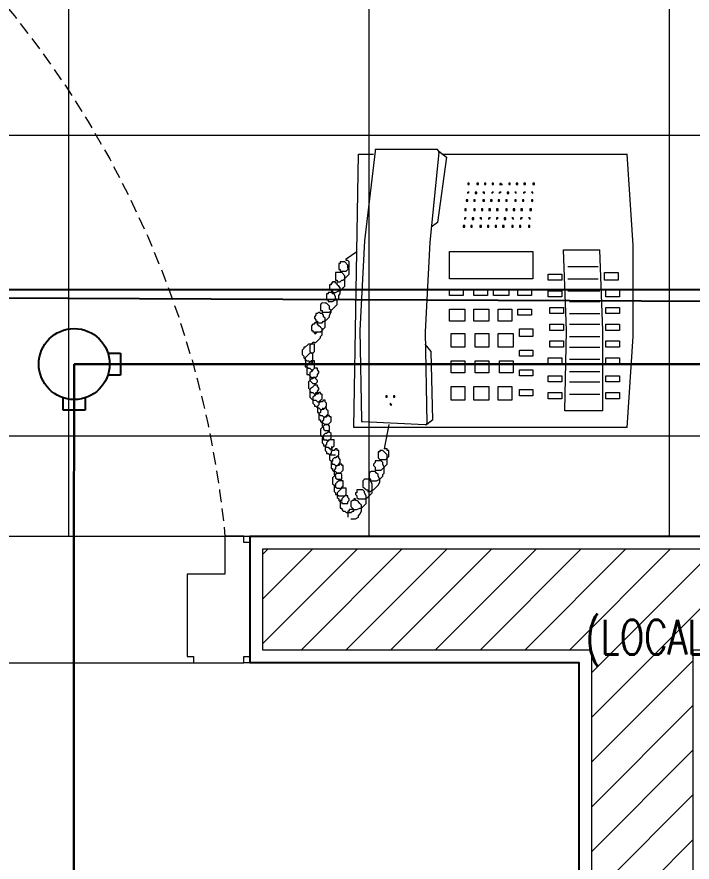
# Model space of a CAD drawing. Header units: inches. Extents: x 112 to 4169, y -2569 to 841.
# Drawn here: x 746.89 to 773.58, y 479.5 to 512.88 of the extents above; entities that cross this region are included whole.
import ezdxf

# ---------------------------------------------------------------- set-up
doc = ezdxf.new("R2010")
doc.units = ezdxf.units.IN
doc.header["$MEASUREMENT"] = 0
doc.linetypes.add('DASHED', pattern=[0.75, 0.5, -0.25])
doc.layers.get('Defpoints').update_dxf_attribs({"lineweight": 0})
for name, color, linetype in [('Cables', 7, 'Continuous'), ('Layer 1', 7, 'Continuous'), ('PVC Conduit and Circular Boxes', 7, 'Continuous'), ('wall 05', 253, 'Continuous')]:
    doc.layers.add(name, color=color, linetype=linetype)
for name, color, linetype, lineweight in [('DOOR', 115, 'Continuous', 15), ('E-LAN', 6, 'Continuous', 30), ('FLOOR TILE', 40, 'Continuous', 15), ('HACTH', 8, 'Continuous', 9), ('Plaster Line', 254, 'Continuous', 15)]:
    doc.layers.add(name, color=color, linetype=linetype, lineweight=lineweight)
doc.styles.add('TAVE1', font='ROMANS.shx', dxfattribs={"width": 0.75})

# ---------------------------------------------------------------- blocks, each defined once
blk = doc.blocks.new('A$C5AAA0143')
at = {"layer": 'Defpoints'}
for points in [[(-39.75, 5), (-40, 5), (-40, 4.75), (-39.75, 4.75)], [(-39.75, 0.25), (-40, 0.25), (-40, 0), (-39.75, 0)]]:
    blk.add_lwpolyline(points, close=True, dxfattribs=at)
at = {"layer": 'DOOR'}
blk.add_lwpolyline([(-39, 5), (-39, 3.5), (-37.5, 3.5), (-37.5, 0.25), (-37.75, 0.25), (-37.75, 0), (-39.75, 0), (-39.75, 0.25), (-40, 0.25), (-40, 4.75), (-39.75, 4.75), (-39.75, 5), (-39, 5)], dxfattribs=at)
at = {"layer": 'DOOR', "linetype": 'DASHED', "lineweight": 0}
blk.add_arc((-0.494, 1.362), 38.677, 92.9729, 174.603, dxfattribs=at)
at = {"layer": 'HACTH', "lineweight": 0, "ltscale": 10}
for p, q in [((-1.5, 5), (-39, 5)), ((-2.25, 0), (-37.75, 0))]:
    blk.add_line(p, q, dxfattribs=at)
blk = doc.blocks.new('TELEPHONE')
at = {"layer": 'Layer 1', "lineweight": 9}
for points in [[(10.92, 14.4), (10.74, 14.4), (10.62, 14.34), (10.62, 14.28), (10.56, 14.22), (10.5, 14.1), (10.5, 13.86), (10.56, 13.8), (10.62, 13.74), (10.68, 13.68)], [(10.74, 14.04), (10.68, 14.04), (10.56, 13.98), (10.5, 13.98), (10.32, 13.8), (10.32, 13.5), (10.38, 13.38), (10.38, 13.32), (10.44, 13.26)], [(10.92, 13.92), (10.86, 13.98), (10.8, 14.04), (10.68, 14.04)], [(10.8, 14.1), (10.8, 14.04), (10.98, 14.04), (10.98, 14.1), (11.04, 14.1), (11.04, 14.34)], [(11.1, 13.5), (11.16, 13.5), (11.28, 13.62), (11.28, 13.68), (11.34, 13.68), (11.34, 13.98), (11.28, 13.98), (11.28, 14.04), (11.22, 14.1), (11.16, 14.1), (11.1, 14.16), (10.92, 14.16), (10.86, 14.1), (10.8, 14.1)], [(10.68, 13.68), (10.74, 13.68), (10.74, 13.62), (10.8, 13.62), (10.8, 13.68), (10.86, 13.68), (10.92, 13.74), (10.92, 13.8)], [(10.92, 13.8), (10.92, 13.92)], [(11.1, 13.8), (11.04, 13.8), (11.04, 13.74), (10.98, 13.68), (10.98, 13.62), (11.04, 13.56)], [(11.16, 13.2), (11.28, 13.2), (11.34, 13.26), (11.46, 13.38), (11.46, 13.56), (11.4, 13.62), (11.4, 13.68), (11.34, 13.74), (11.28, 13.74), (11.28, 13.8), (11.1, 13.8)], [(10.5, 13.62), (10.32, 13.62), (10.26, 13.56), (10.2, 13.5), (10.08, 13.38), (10.08, 13.02), (10.14, 12.9), (10.2, 12.84)], [(10.44, 13.26), (10.68, 13.26), (10.68, 13.38), (10.74, 13.38)], [(10.68, 13.5), (10.68, 13.56), (10.62, 13.62), (10.5, 13.62)], [(10.74, 13.38), (10.74, 13.44), (10.68, 13.5)], [(11.04, 13.561), (11.04, 13.5), (11.1, 13.5)], [(11.22, 13.5), (11.16, 13.5), (11.1, 13.44)], [(11.1, 13.44), (11.1, 13.26)], [(11.22, 12.96), (11.22, 12.9), (11.4, 12.9), (11.46, 12.96), (11.52, 13.021), (11.52, 13.08), (11.58, 13.14), (11.58, 13.32), (11.52, 13.38), (11.52, 13.44), (11.46, 13.44), (11.4, 13.5), (11.16, 13.5)], [(10.26, 13.32), (10.14, 13.32), (10.08, 13.26), (10.02, 13.26), (9.96, 13.2), (9.9, 13.14), (9.84, 13.08), (9.78, 12.96), (9.78, 12.84), (9.84, 12.72), (9.84, 12.66), (9.9, 12.6), (9.96, 12.54)], [(10.44, 13.08), (10.44, 13.14), (10.38, 13.2), (10.32, 13.26), (10.26, 13.26), (10.2, 13.32), (10.14, 13.32)], [(10.44, 12.96), (10.44, 13.08)], [(11.1, 13.26), (11.1, 13.2), (11.16, 13.2)], [(11.34, 13.2), (11.28, 13.2), (11.28, 13.14), (11.22, 13.14), (11.22, 12.96)], [(11.34, 12.6), (11.46, 12.6), (11.52, 12.66), (11.58, 12.72), (11.64, 12.78), (11.64, 13.021), (11.58, 13.08), (11.52, 13.14), (11.46, 13.2), (11.34, 13.2)], [(10.02, 12.9), (9.9, 12.9), (9.78, 12.84), (9.72, 12.78), (9.66, 12.72), (9.66, 12.66), (9.6, 12.6), (9.6, 12.36), (9.66, 12.24), (9.66, 12.18), (9.72, 12.12)], [(10.2, 12.78), (10.14, 12.84), (10.14, 12.9), (10.02, 12.9)], [(10.2, 12.84), (10.38, 12.84), (10.44, 12.9), (10.44, 12.96)], [(11.4, 12.84), (11.28, 12.84), (11.28, 12.78)], [(11.28, 12.24), (11.34, 12.24), (11.4, 12.3), (11.46, 12.3), (11.52, 12.36), (11.52, 12.42), (11.58, 12.48), (11.58, 12.66), (11.52, 12.72), (11.52, 12.78), (11.46, 12.84), (11.4, 12.84)], [(11.28, 12.78), (11.28, 12.66), (11.34, 12.6)], [(9.9, 12.48), (9.72, 12.48), (9.48, 12.24), (9.48, 11.88), (9.6, 11.76)], [(9.96, 12.36), (9.96, 12.48), (9.78, 12.48)], [(10.02, 12.24), (10.02, 12.3), (9.96, 12.36)], [(11.34, 12.6), (11.28, 12.54), (11.22, 12.48), (11.22, 12.3)], [(11.4, 11.94), (11.46, 11.94), (11.52, 12), (11.58, 12), (11.64, 12.061), (11.64, 12.12), (11.7, 12.18), (11.7, 12.42), (11.64, 12.42), (11.64, 12.48), (11.58, 12.54), (11.52, 12.54), (11.46, 12.6), (11.34, 12.6)], [(9.66, 12.06), (9.54, 12.06), (9.42, 11.94), (9.42, 11.7), (9.48, 11.7), (9.48, 11.64), (9.6, 11.64)], [(9.84, 12), (9.78, 12.06), (9.66, 12.06)], [(9.72, 12.12), (9.96, 12.12), (9.96, 12.18), (10.02, 12.24)], [(11.22, 12.3), (11.28, 12.3), (11.28, 12.24)], [(11.4, 12.24), (11.34, 12.18), (11.34, 12.06), (11.4, 12)], [(11.46, 11.64), (11.52, 11.64), (11.58, 11.7), (11.64, 11.7), (11.7, 11.76), (11.7, 11.82), (11.76, 11.88), (11.76, 12.061), (11.7, 12.12), (11.7, 12.18), (11.64, 12.24), (11.58, 12.24), (11.52, 12.3), (11.46, 12.3), (11.4, 12.24)], [(9.6, 11.76), (9.66, 11.7), (9.78, 11.7), (9.78, 11.76), (9.84, 11.76), (9.84, 11.82)], [(9.84, 11.82), (9.84, 12)], [(11.4, 12), (11.4, 11.94)], [(11.46, 11.94), (11.4, 11.88), (11.4, 11.7)], [(11.4, 11.7), (11.46, 11.7), (11.46, 11.64)], [(11.52, 12), (11.46, 11.94)], [(11.64, 11.28), (11.76, 11.28), (11.82, 11.34), (11.88, 11.4), (11.88, 11.46), (11.94, 11.52), (11.94, 11.7), (11.88, 11.76), (11.88, 11.82), (11.82, 11.82), (11.76, 11.88), (11.52, 11.88)], [(11.7, 11.7), (11.7, 11.64), (11.64, 11.64)], [(9.42, 10.68), (9.6, 11.64)], [(11.64, 11.58), (11.58, 11.52)], [(11.58, 11.52), (11.58, 11.34)], [(11.76, 10.98), (11.82, 10.98), (11.88, 11.04), (11.94, 11.04), (12, 11.1), (12, 11.16), (12.06, 11.22), (12.06, 11.4), (12, 11.46), (12, 11.52), (11.94, 11.52), (11.88, 11.58), (11.82, 11.58), (11.76, 11.64), (11.7, 11.64), (11.64, 11.58), (11.7, 11.58)], [(11.58, 11.34), (11.58, 11.28), (11.64, 11.28)], [(11.76, 11.28), (11.7, 11.22), (11.7, 11.04)], [(11.7, 11.04), (11.76, 10.98)], [(11.82, 11.34), (11.82, 11.28), (11.76, 11.28)], [(11.82, 10.68), (11.94, 10.68), (12.06, 10.8), (12.12, 10.86), (12.12, 11.1), (12.06, 11.16), (12, 11.22), (12, 11.28), (11.88, 11.28), (11.82, 11.34)], [(0, 10.8), (-0.24, 7.2), (-0.24, 3.6), (0, 0)], [(0, 10.8), (10.8, 10.8)], [(10.8, 10.8), (10.62, 0)], [(11.88, 10.92), (11.76, 10.92), (11.76, 10.86)], [(11.76, 10.32), (11.82, 10.32), (11.88, 10.38), (11.94, 10.38), (12, 10.44), (12, 10.5), (12.06, 10.56), (12.06, 10.74), (12, 10.8), (12, 10.86), (11.94, 10.92), (11.88, 10.92)], [(11.76, 10.86), (11.76, 10.74)], [(11.76, 10.74), (11.82, 10.68)], [(7.44, -0.06), (7.8, 3.48), (7.98, 7.02), (7.92, 10.62)], [(7.68, 10.5), (7.92, 10.68)], [(7.68, 10.5), (7.74, 7.8), (7.98, 7.5)], [(7.98, 10.68), (7.92, 10.68), (7.92, 10.62)], [(10.44, 10.56), (7.98, 10.68)], [(9.96, -0.12), (10.38, 3.42), (10.56, 6.96), (10.5, 10.5)], [(10.5, 10.5), (10.5, 10.56), (10.44, 10.56)], [(11.76, 10.62), (11.7, 10.56), (11.7, 10.38)], [(11.7, 10.38), (11.76, 10.38), (11.76, 10.32)], [(11.82, 10.68), (11.76, 10.62)], [(11.88, 10.08), (11.88, 10.02), (11.94, 10.02), (12, 10.08), (12.06, 10.08), (12.12, 10.14), (12.12, 10.2), (12.18, 10.26), (12.18, 10.5), (12.12, 10.5), (12.12, 10.56), (12.06, 10.62), (12, 10.62), (11.94, 10.68), (11.82, 10.68)], [(11.94, 10.38), (11.88, 10.38), (11.88, 10.32), (11.82, 10.26), (11.82, 10.14), (11.88, 10.08)], [(11.94, 9.72), (12, 9.72), (12.06, 9.78), (12.12, 9.78), (12.18, 9.84), (12.18, 9.9), (12.24, 9.96), (12.24, 10.2), (12.18, 10.2), (12.18, 10.26), (12.12, 10.32), (12.06, 10.32), (12, 10.38), (11.94, 10.38)], [(0.96, 10.14), (2.46, 10.14)], [(0.96, 10.14), (0.96, 6.96), (1.08, 3.78)], [(2.46, 10.14), (2.4, 6.96), (2.52, 3.78)], [(11.94, 10.02), (11.88, 9.96), (11.88, 9.84), (11.94, 9.78), (11.94, 9.72)], [(12, 10.08), (11.94, 10.02)], [(12.12, 9.42), (12.18, 9.42), (12.24, 9.48), (12.3, 9.48), (12.36, 9.54), (12.42, 9.6), (12.42, 9.84), (12.36, 9.9), (12.36, 9.96), (12.3, 9.96), (12.24, 10.02), (12.18, 10.02), (12.12, 10.08), (12.06, 10.08), (12, 10.02)], [(4.56, 9.72), (5.1, 9.72)], [(4.56, 9.18), (4.56, 9.72)], [(5.1, 9.72), (5.1, 9.18)], [(6.06, 9.18), (5.46, 9.18), (5.46, 9.72), (6.06, 9.72)], [(6.06, 9.72), (6.06, 9.18)], [(6.96, 9.18), (6.42, 9.18), (6.42, 9.72), (6.96, 9.72)], [(6.96, 9.72), (6.96, 9.18)], [(9.3, 9.9), (9.36, 9.84), (9.36, 9.9), (9.3, 9.9)], [(12.12, 9.72), (12.06, 9.66), (12.06, 9.48)], [(12.18, 9.78), (12.12, 9.72)], [(0.84, 9.42), (0.3, 9.42), (0.3, 9.66), (0.84, 9.66)], [(0.84, 9.66), (0.84, 9.42)], [(2.28, 9.48), (1.08, 9.48)], [(3.12, 9.42), (2.58, 9.42), (2.58, 9.66), (3.12, 9.66)], [(3.12, 9.66), (3.12, 9.42)], [(4.26, 9.3), (3.72, 9.3), (3.72, 9.54), (4.26, 9.54)], [(4.26, 9.54), (4.26, 9.3)], [(9.24, 9.6), (9.18, 9.6), (9.18, 9.54), (9.24, 9.54), (9.24, 9.6)], [(9.18, 9.6), (9.18, 9.6)], [(9.54, 9.6), (9.48, 9.6), (9.48, 9.54), (9.54, 9.54), (9.54, 9.6)], [(9.48, 9.6), (9.48, 9.6)], [(12.06, 9.48), (12.12, 9.48), (12.12, 9.42)], [(12.3, 9.48), (12.3, 9.42), (12.24, 9.42), (12.24, 9.36), (12.18, 9.3), (12.18, 9.24), (12.24, 9.18)], [(12.36, 8.82), (12.42, 8.82), (12.42, 8.88), (12.48, 8.88), (12.6, 9), (12.6, 9.24), (12.54, 9.3), (12.54, 9.36), (12.48, 9.42), (12.42, 9.42), (12.36, 9.48), (12.3, 9.48)], [(5.1, 9.18), (4.56, 9.18)], [(12.36, 9.06), (12.3, 9.06), (12.24, 9)], [(12.3, 8.46), (12.36, 8.46), (12.42, 8.52), (12.48, 8.58), (12.54, 8.64), (12.54, 8.94), (12.42, 9.06), (12.36, 9.06)], [(0.84, 8.76), (0.3, 8.76), (0.3, 9), (0.84, 9)], [(0.84, 9), (0.84, 8.76)], [(2.28, 9), (1.08, 9)], [(3.12, 8.76), (2.58, 8.76), (2.58, 9), (3.12, 9)], [(3.12, 9), (3.12, 8.76)], [(4.26, 8.52), (3.72, 8.52), (3.72, 8.76), (4.26, 8.76)], [(4.26, 8.76), (4.26, 8.52)], [(12.3, 8.82), (12.24, 8.76), (12.24, 8.7), (12.18, 8.64), (12.18, 8.58), (12.24, 8.52)], [(12.24, 9), (12.24, 8.94), (12.3, 8.88), (12.3, 8.82), (12.36, 8.82)], [(2.28, 8.58), (1.08, 8.58)], [(4.5, 8.64), (5.04, 8.64)], [(4.5, 8.16), (4.5, 8.64)], [(5.04, 8.64), (5.04, 8.16)], [(6, 8.16), (5.46, 8.16), (5.46, 8.64), (6, 8.64)], [(6, 8.64), (6, 8.16)], [(6.96, 8.16), (6.42, 8.16), (6.42, 8.64), (6.96, 8.64)], [(6.96, 8.64), (6.96, 8.16)], [(12.24, 8.52), (12.24, 8.46), (12.3, 8.46)], [(12.42, 8.52), (12.36, 8.46)], [(12.36, 8.46), (12.36, 8.22)], [(0.84, 8.04), (0.3, 8.04), (0.3, 8.28), (0.84, 8.28)], [(0.84, 8.28), (0.84, 8.04)], [(2.28, 8.1), (1.08, 8.1)], [(3.12, 8.04), (2.58, 8.04), (2.58, 8.28), (3.12, 8.28)], [(3.12, 8.28), (3.12, 8.04)], [(5.04, 8.16), (4.5, 8.16)], [(12.36, 8.22), (12.36, 8.16), (12.42, 8.16)], [(12.42, 7.5), (12.6, 7.5), (12.72, 7.62), (12.78, 7.62), (12.78, 7.68), (12.84, 7.74), (12.84, 7.92), (12.78, 7.98), (12.78, 8.04), (12.72, 8.1), (12.66, 8.16), (12.6, 8.16), (12.48, 8.22)], [(12.48, 8.22), (12.42, 8.22), (12.42, 8.16)], [(12.42, 8.16), (12.42, 7.92)], [(4.26, 7.74), (3.72, 7.74), (3.72, 7.98), (4.26, 7.98)], [(4.26, 7.98), (4.26, 7.74)], [(12.48, 7.86), (12.42, 7.86), (12.36, 7.8)], [(12.36, 7.8), (12.36, 7.5), (12.42, 7.5)], [(12.42, 7.92), (12.42, 7.86), (12.48, 7.86)], [(0.84, 7.38), (0.3, 7.38), (0.3, 7.62), (0.84, 7.62)], [(0.84, 7.62), (0.84, 7.38)], [(2.28, 7.62), (1.08, 7.62)], [(3.06, 7.38), (2.52, 7.38), (2.52, 7.62), (3.06, 7.62)], [(3.06, 7.62), (3.06, 7.38)], [(4.5, 7.62), (5.1, 7.62)], [(4.5, 7.08), (4.5, 7.62)], [(5.1, 7.62), (5.1, 7.08)], [(6, 7.08), (5.46, 7.08), (5.46, 7.62), (6, 7.62)], [(6, 7.62), (6, 7.08)], [(6.96, 7.08), (6.42, 7.08), (6.42, 7.62), (6.96, 7.62)], [(6.96, 7.62), (6.96, 7.08)], [(12.36, 7.44), (12.3, 7.44), (12.12, 7.26), (12.12, 7.2), (12.06, 7.14), (12.06, 6.9), (12.12, 6.84), (12.18, 6.78), (12.24, 6.72)], [(2.28, 7.2), (1.08, 7.2)], [(4.26, 6.9), (3.72, 6.9), (3.72, 7.2), (4.26, 7.2)], [(4.26, 7.2), (4.26, 6.9)], [(5.1, 7.08), (4.5, 7.08)], [(12.36, 7.08), (12.3, 7.02), (12.12, 7.02), (12.06, 6.96), (12, 6.9), (11.94, 6.84), (11.94, 6.48), (12, 6.42), (12, 6.36), (12.06, 6.3)], [(12.48, 6.96), (12.42, 6.96), (12.42, 7.02), (12.36, 7.02), (12.36, 7.08), (12.3, 7.08), (12.24, 7.02)], [(0.84, 6.72), (0.3, 6.72), (0.3, 6.96), (0.84, 6.96)], [(0.84, 6.96), (0.84, 6.72)], [(2.28, 6.72), (1.08, 6.72)], [(3.06, 6.72), (2.52, 6.72), (2.52, 6.96), (3.06, 6.96)], [(3.06, 6.96), (3.06, 6.72)], [(12.24, 6.72), (12.24, 6.66), (12.36, 6.66), (12.36, 6.72), (12.42, 6.72), (12.48, 6.78), (12.48, 6.84)], [(12.48, 6.84), (12.48, 6.96)], [(4.32, 6.12), (3.78, 6.12), (3.78, 6.36), (4.32, 6.36)], [(4.32, 6.36), (4.32, 6.12)], [(4.56, 6.6), (5.1, 6.6)], [(4.56, 6.12), (4.56, 6.6)], [(5.1, 6.6), (5.1, 6.12)], [(6.06, 6.12), (5.46, 6.12), (5.46, 6.6), (6.06, 6.6)], [(6.06, 6.6), (6.06, 6.12)], [(7.02, 6.12), (6.42, 6.12), (6.42, 6.6), (7.02, 6.6)], [(7.02, 6.6), (7.02, 6.12)], [(12.18, 6.66), (12.06, 6.66), (12, 6.6), (11.94, 6.6), (11.88, 6.54), (11.82, 6.48), (11.76, 6.42), (11.76, 6.36), (11.7, 6.24), (11.7, 6.18), (11.76, 6.12), (11.76, 6), (11.88, 5.88)], [(12.06, 6.3), (12.12, 6.3), (12.18, 6.24), (12.24, 6.3), (12.3, 6.3), (12.3, 6.36), (12.36, 6.42), (12.36, 6.48), (12.3, 6.54)], [(12.3, 6.54), (12.3, 6.6), (12.24, 6.6), (12.24, 6.66), (12.12, 6.66)], [(0.84, 6.06), (0.3, 6.06), (0.3, 6.3), (0.84, 6.3)], [(0.84, 6.3), (0.84, 6.06)], [(2.28, 6.3), (1.08, 6.3)], [(3.06, 6.06), (2.52, 6.06), (2.52, 6.3), (3.06, 6.3)], [(3.06, 6.3), (3.06, 6.06)], [(5.1, 6.12), (4.56, 6.12)], [(11.94, 6.24), (11.76, 6.24), (11.7, 6.18), (11.46, 5.94), (11.46, 5.76), (11.52, 5.7), (11.52, 5.64), (11.58, 5.52), (11.64, 5.52)], [(12.12, 6.12), (12.12, 6.18), (12.06, 6.18), (12.06, 6.24), (11.94, 6.24)], [(2.28, 5.82), (1.08, 5.82)], [(11.76, 5.82), (11.64, 5.82), (11.52, 5.76), (11.46, 5.76), (11.4, 5.7), (11.4, 5.58), (11.34, 5.52), (11.34, 5.28), (11.4, 5.22), (11.46, 5.16), (11.46, 5.1)], [(11.64, 5.52), (11.64, 5.46), (11.82, 5.46), (11.82, 5.52), (11.88, 5.52), (11.88, 5.7)], [(11.88, 5.7), (11.88, 5.76), (11.82, 5.76), (11.82, 5.82), (11.7, 5.82)], [(0.84, 5.34), (0.3, 5.34), (0.3, 5.64), (0.84, 5.64)], [(0.84, 5.64), (0.84, 5.34)], [(2.34, 5.4), (1.08, 5.4)], [(3.12, 5.4), (2.58, 5.4), (2.58, 5.64), (3.12, 5.64)], [(3.12, 5.64), (3.12, 5.4)], [(4.32, 5.34), (3.78, 5.34), (3.78, 5.58), (4.32, 5.58)], [(4.32, 5.58), (4.32, 5.34)], [(4.68, 5.58), (5.28, 5.58)], [(4.68, 5.34), (4.68, 5.58)], [(5.28, 5.58), (5.28, 5.34)], [(6.06, 5.34), (5.52, 5.34), (5.52, 5.58), (6.06, 5.58)], [(6.06, 5.58), (6.06, 5.34)], [(7.02, 5.34), (6.48, 5.34), (6.48, 5.58), (7.02, 5.58)], [(7.02, 5.58), (7.02, 5.34)], [(11.58, 5.46), (11.52, 5.46), (11.4, 5.4), (11.34, 5.4), (11.28, 5.34), (11.22, 5.28), (11.16, 5.22), (11.16, 4.8), (11.28, 4.68)], [(11.76, 5.34), (11.7, 5.34), (11.7, 5.4), (11.64, 5.4), (11.64, 5.46), (11.52, 5.46)], [(5.28, 5.34), (4.68, 5.34)], [(11.46, 5.04), (11.34, 5.04), (11.28, 4.98), (11.22, 4.98), (10.98, 4.74), (10.98, 4.56), (11.04, 4.5), (11.04, 4.38), (11.16, 4.26)], [(11.52, 4.92), (11.52, 4.98), (11.46, 4.98), (11.46, 5.04), (11.34, 5.04)], [(11.46, 5.1), (11.52, 5.1), (11.52, 5.04), (11.64, 5.04), (11.64, 5.1), (11.7, 5.1), (11.7, 5.16), (11.76, 5.16), (11.76, 5.22)], [(11.76, 5.22), (11.76, 5.34)], [(0.9, 4.68), (0.36, 4.68), (0.36, 4.98), (0.9, 4.98)], [(0.9, 4.98), (0.9, 4.68)], [(2.34, 4.92), (1.14, 4.92)], [(3.12, 4.74), (2.58, 4.74), (2.58, 4.98), (3.12, 4.98)], [(3.12, 4.98), (3.12, 4.74)], [(3.72, 4.92), (7.02, 4.92)], [(3.72, 3.84), (3.72, 4.92)], [(7.02, 4.92), (7.02, 3.84)], [(11.28, 4.68), (11.52, 4.68), (11.52, 4.8)], [(11.52, 4.8), (11.52, 4.92)], [(2.34, 4.44), (1.14, 4.44)], [(11.22, 4.62), (11.1, 4.62), (10.98, 4.5), (10.98, 4.26), (11.04, 4.2), (11.1, 4.2), (11.1, 4.14)], [(11.16, 4.26), (11.34, 4.26), (11.34, 4.32), (11.4, 4.32), (11.4, 4.5)], [(11.4, 4.5), (11.4, 4.56), (11.34, 4.56), (11.34, 4.62), (11.22, 4.62)], [(11.1, 4.14), (10.68, 3.84)], [(2.52, 3.78), (1.08, 3.78)], [(7.02, 3.84), (3.72, 3.84)], [(3.84, 2.82), (3.9, 2.82), (3.9, 2.88), (3.84, 2.88), (3.84, 2.82)], [(4.2, 2.82), (4.26, 2.82), (4.26, 2.88), (4.2, 2.88), (4.2, 2.82)], [(4.5, 2.82), (4.56, 2.82), (4.56, 2.88), (4.5, 2.88), (4.5, 2.82)], [(4.86, 2.82), (4.92, 2.82), (4.92, 2.88), (4.86, 2.88), (4.86, 2.82)], [(5.16, 2.82), (5.22, 2.82), (5.22, 2.88), (5.16, 2.88), (5.16, 2.82)], [(5.46, 2.82), (5.52, 2.82), (5.52, 2.88), (5.46, 2.88), (5.46, 2.82)], [(5.76, 2.82), (5.82, 2.82), (5.82, 2.88), (5.76, 2.88), (5.76, 2.82)], [(6.12, 2.82), (6.18, 2.82), (6.18, 2.88), (6.12, 2.88), (6.12, 2.82)], [(6.42, 2.82), (6.48, 2.82), (6.48, 2.88), (6.42, 2.88), (6.42, 2.82)], [(7.14, 0.12), (7.5, 2.7)], [(7.5, 2.7), (7.74, 2.88)], [(4.8, 2.52), (4.86, 2.52), (4.86, 2.58), (4.8, 2.58), (4.8, 2.52)], [(5.1, 2.52), (5.16, 2.52), (5.16, 2.58), (5.1, 2.52)], [(5.76, 2.52), (5.82, 2.52), (5.76, 2.58), (5.76, 2.52)], [(6.06, 2.52), (6.12, 2.52), (6.12, 2.58), (6.06, 2.58), (6.06, 2.52)], [(3.78, 2.16), (3.84, 2.16), (3.84, 2.22), (3.78, 2.22), (3.78, 2.16)], [(4.14, 2.16), (4.2, 2.16), (4.2, 2.22), (4.14, 2.22), (4.14, 2.16)], [(4.44, 2.16), (4.5, 2.16), (4.5, 2.22), (4.44, 2.22), (4.44, 2.16)], [(4.74, 2.16), (4.8, 2.16), (4.8, 2.22), (4.74, 2.22), (4.74, 2.16)], [(5.1, 2.16), (5.16, 2.16), (5.16, 2.22), (5.1, 2.22), (5.1, 2.16)], [(5.4, 2.16), (5.46, 2.16), (5.46, 2.22), (5.4, 2.22), (5.4, 2.16)], [(5.7, 2.16), (5.76, 2.16), (5.76, 2.22), (5.7, 2.22), (5.7, 2.16)], [(6, 2.16), (6.06, 2.16), (6.06, 2.22), (6, 2.22), (6, 2.16)], [(6.36, 2.16), (6.42, 2.16), (6.42, 2.22), (6.36, 2.22), (6.36, 2.16)], [(3.72, 1.8), (3.78, 1.8), (3.78, 1.86), (3.72, 1.86), (3.72, 1.8)], [(4.08, 1.8), (4.14, 1.8), (4.14, 1.86), (4.08, 1.86), (4.08, 1.8)], [(4.38, 1.8), (4.44, 1.8), (4.44, 1.86), (4.38, 1.86), (4.38, 1.8)], [(4.74, 1.8), (4.8, 1.8), (4.8, 1.86), (4.74, 1.86), (4.74, 1.8)], [(5.04, 1.8), (5.1, 1.8), (5.1, 1.86), (5.04, 1.86), (5.04, 1.8)], [(5.34, 1.8), (5.4, 1.8), (5.4, 1.86), (5.34, 1.86), (5.34, 1.8)], [(5.64, 1.8), (5.7, 1.8), (5.7, 1.86), (5.64, 1.86), (5.64, 1.8)], [(6, 1.8), (6.06, 1.8), (6.06, 1.86), (6, 1.86), (6, 1.8)], [(6.3, 1.8), (6.36, 1.8), (6.36, 1.86), (6.3, 1.86), (6.3, 1.8)], [(3.72, 1.5), (3.78, 1.5), (3.72, 1.56), (3.72, 1.5)], [(4.38, 1.5), (4.44, 1.5), (4.38, 1.56), (4.38, 1.5)], [(4.68, 1.5), (4.74, 1.5), (4.74, 1.56), (4.68, 1.56), (4.68, 1.5)], [(5.64, 1.5), (5.7, 1.5), (5.64, 1.56), (5.64, 1.5)], [(5.94, 1.5), (6, 1.5), (6, 1.56), (5.94, 1.56), (5.94, 1.5)], [(3.72, 1.2), (3.66, 1.2), (3.66, 1.14), (3.72, 1.14), (3.72, 1.2)], [(3.66, 1.2), (3.66, 1.2)], [(4.08, 1.2), (4.02, 1.2), (4.02, 1.14), (4.08, 1.14), (4.08, 1.2)], [(4.02, 1.2), (4.02, 1.2)], [(4.38, 1.2), (4.32, 1.2), (4.32, 1.14), (4.38, 1.14), (4.38, 1.2)], [(4.32, 1.2), (4.32, 1.2)], [(4.68, 1.2), (4.62, 1.2), (4.62, 1.14), (4.68, 1.14), (4.68, 1.2)], [(4.62, 1.2), (4.62, 1.2)], [(4.92, 1.2), (4.98, 1.2), (4.98, 1.14), (5.04, 1.2), (4.92, 1.2)], [(5.34, 1.2), (5.28, 1.2), (5.28, 1.14), (5.34, 1.14), (5.34, 1.2)], [(5.28, 1.2), (5.28, 1.2)], [(5.64, 1.2), (5.58, 1.2), (5.58, 1.14), (5.64, 1.14), (5.64, 1.2)], [(5.58, 1.2), (5.58, 1.2)], [(5.94, 1.2), (5.88, 1.2), (5.88, 1.14), (5.94, 1.14), (5.94, 1.2)], [(5.88, 1.2), (5.88, 1.2)], [(6.3, 1.2), (6.24, 1.2), (6.24, 1.14), (6.3, 1.14), (6.3, 1.2)], [(6.24, 1.2), (6.24, 1.2)], [(7.32, 0), (0, 0)], [(7.44, -0.12), (7.14, 0.12)], [(10.62, 0), (10.02, 0)], [(7.44, -0.06), (7.44, -0.12), (7.5, -0.18)], [(7.5, -0.18), (9.96, -0.18), (9.96, -0.12)]]:
    blk.add_lwpolyline(points, dxfattribs=at)
for points, knots in [([(9.96, 12.54), (9.96, 12.54), (10.02, 12.54), (10.02, 12.54), (10.178, 12.522), (10.218, 12.562), (10.2, 12.72), (10.2, 12.72), (10.2, 12.78), (10.2, 12.78)], [0, 0, 0, 0, 1, 1, 1, 2, 2, 2, 3, 3, 3, 3]), ([(12.24, 9.18), (12.24, 9.18), (12.24, 9.12), (12.24, 9.12), (12.24, 9.12), (12.36, 9.12), (12.36, 9.12), (12.5, 9.292), (12.559, 9.221), (12.54, 9.42), (12.54, 9.42), (12.54, 9.6), (12.54, 9.6), (12.54, 9.6), (12.48, 9.66), (12.48, 9.66), (12.48, 9.66), (12.42, 9.72), (12.42, 9.72), (12.42, 9.72), (12.3, 9.72), (12.3, 9.72), (12.3, 9.72), (12.24, 9.78), (12.24, 9.78), (12.24, 9.78), (12.18, 9.78), (12.18, 9.78), (12.18, 9.78), (12.12, 9.72), (12.12, 9.72)], [0, 0, 0, 0, 1, 1, 1, 2, 2, 2, 3, 3, 3, 4, 4, 4, 5, 5, 5, 6, 6, 6, 7, 7, 7, 8, 8, 8, 9, 9, 9, 10, 10, 10, 10]), ([(12.42, 8.16), (12.42, 8.16), (12.48, 8.16), (12.48, 8.16), (12.746, 8.43), (12.641, 8.255), (12.66, 8.64), (12.66, 8.64), (12.66, 8.7), (12.66, 8.7), (12.66, 8.7), (12.6, 8.7), (12.6, 8.7), (12.6, 8.7), (12.54, 8.76), (12.54, 8.76), (12.54, 8.76), (12.48, 8.82), (12.48, 8.82), (12.48, 8.82), (12.3, 8.82), (12.3, 8.82)], [0, 0, 0, 0, 1, 1, 1, 2, 2, 2, 3, 3, 3, 4, 4, 4, 5, 5, 5, 6, 6, 6, 7, 7, 7, 7]), ([(12.48, 7.86), (12.48, 7.86), (12.54, 7.86), (12.54, 7.86), (12.806, 8.13), (12.701, 7.955), (12.72, 8.34), (12.72, 8.34), (12.72, 8.4), (12.72, 8.4), (12.72, 8.4), (12.66, 8.4), (12.66, 8.4), (12.66, 8.4), (12.6, 8.46), (12.6, 8.46), (12.6, 8.46), (12.54, 8.46), (12.54, 8.46), (12.54, 8.46), (12.48, 8.52), (12.48, 8.52), (12.48, 8.52), (12.42, 8.52), (12.42, 8.52)], [0, 0, 0, 0, 1, 1, 1, 2, 2, 2, 3, 3, 3, 4, 4, 4, 5, 5, 5, 6, 6, 6, 7, 7, 7, 8, 8, 8, 8]), ([(12.36, 7.44), (12.36, 7.44), (12.42, 7.44), (12.42, 7.44), (12.605, 7.627), (12.525, 7.492), (12.54, 7.8), (12.54, 7.8), (12.48, 7.86), (12.48, 7.86)], [0, 0, 0, 0, 1, 1, 1, 2, 2, 2, 3, 3, 3, 3]), ([(11.88, 5.88), (11.88, 5.88), (11.94, 5.88), (11.94, 5.88), (12.098, 5.862), (12.138, 5.901), (12.12, 6.06), (12.12, 6.06), (12.12, 6.12), (12.12, 6.12)], [0, 0, 0, 0, 1, 1, 1, 2, 2, 2, 3, 3, 3, 3]), ([(3.84, 2.52), (3.84, 2.52), (3.9, 2.52), (3.9, 2.52), (3.9, 2.52), (3.84, 2.52), (3.84, 2.52), (3.84, 2.52), (3.84, 2.58), (3.84, 2.58), (3.84, 2.58), (3.84, 2.52), (3.84, 2.52)], [0, 0, 0, 0, 1, 1, 1, 2, 2, 2, 3, 3, 3, 4, 4, 4, 4]), ([(4.14, 2.52), (4.14, 2.52), (4.2, 2.52), (4.2, 2.52), (4.2, 2.52), (4.2, 2.58), (4.2, 2.58), (4.2, 2.58), (4.2, 2.52), (4.2, 2.52), (4.2, 2.52), (4.14, 2.52), (4.14, 2.52)], [0, 0, 0, 0, 1, 1, 1, 2, 2, 2, 3, 3, 3, 4, 4, 4, 4]), ([(4.5, 2.52), (4.5, 2.52), (4.56, 2.52), (4.56, 2.52), (4.56, 2.52), (4.5, 2.52), (4.5, 2.52), (4.5, 2.52), (4.5, 2.58), (4.5, 2.58), (4.5, 2.58), (4.5, 2.52), (4.5, 2.52)], [0, 0, 0, 0, 1, 1, 1, 2, 2, 2, 3, 3, 3, 4, 4, 4, 4]), ([(5.4, 2.52), (5.4, 2.52), (5.46, 2.52), (5.46, 2.52), (5.46, 2.52), (5.46, 2.58), (5.46, 2.58), (5.46, 2.58), (5.46, 2.52), (5.46, 2.52), (5.46, 2.52), (5.4, 2.52), (5.4, 2.52)], [0, 0, 0, 0, 1, 1, 1, 2, 2, 2, 3, 3, 3, 4, 4, 4, 4]), ([(6.36, 2.52), (6.36, 2.52), (6.42, 2.52), (6.42, 2.52), (6.42, 2.52), (6.42, 2.58), (6.42, 2.58), (6.42, 2.58), (6.42, 2.52), (6.42, 2.52), (6.42, 2.52), (6.36, 2.52), (6.36, 2.52)], [0, 0, 0, 0, 1, 1, 1, 2, 2, 2, 3, 3, 3, 4, 4, 4, 4]), ([(4.02, 1.5), (4.02, 1.5), (4.08, 1.5), (4.08, 1.5), (4.08, 1.5), (4.08, 1.56), (4.08, 1.56), (4.08, 1.56), (4.08, 1.5), (4.08, 1.5), (4.08, 1.5), (4.02, 1.5), (4.02, 1.5)], [0, 0, 0, 0, 1, 1, 1, 2, 2, 2, 3, 3, 3, 4, 4, 4, 4]), ([(4.98, 1.5), (4.98, 1.5), (5.04, 1.5), (5.04, 1.5), (5.04, 1.5), (5.04, 1.56), (5.04, 1.56), (5.04, 1.56), (5.04, 1.5), (5.04, 1.5), (5.04, 1.5), (4.98, 1.5), (4.98, 1.5)], [0, 0, 0, 0, 1, 1, 1, 2, 2, 2, 3, 3, 3, 4, 4, 4, 4]), ([(5.28, 1.5), (5.28, 1.5), (5.34, 1.5), (5.34, 1.5), (5.34, 1.5), (5.34, 1.56), (5.34, 1.56), (5.34, 1.56), (5.34, 1.5), (5.34, 1.5), (5.34, 1.5), (5.28, 1.5), (5.28, 1.5)], [0, 0, 0, 0, 1, 1, 1, 2, 2, 2, 3, 3, 3, 4, 4, 4, 4]), ([(6.24, 1.5), (6.24, 1.5), (6.3, 1.5), (6.3, 1.5), (6.3, 1.5), (6.3, 1.56), (6.3, 1.56), (6.3, 1.56), (6.3, 1.5), (6.3, 1.5), (6.3, 1.5), (6.24, 1.5), (6.24, 1.5)], [0, 0, 0, 0, 1, 1, 1, 2, 2, 2, 3, 3, 3, 4, 4, 4, 4])]:
    blk.add_open_spline(points, degree=3, knots=knots, dxfattribs=at)

msp = doc.modelspace()

# ---------------------------------------------------------------- hatches: boundary and pattern name
at = {"layer": 'FLOOR TILE'}
h = msp.add_hatch(dxfattribs=at)
h.set_pattern_fill('ANSI37', color=256, scale=95, angle=45, style=0)
h.set_pattern_definition([(90, (-140504.191, -171144.917), (-11.875, 3e-15), []), (180, (-140504.191, -171144.917), (-3e-15, -11.875), [])])
edge = h.paths.add_edge_path()
edge.add_line((740.587, 559.727), (740.587, 552.443))
edge.add_ellipse((738.987, 552.443), major_axis=(1.6, 0), ratio=0.8, start_angle=270, end_angle=360, ccw=False)
edge.add_line((738.987, 551.163), (737.587, 551.163))
edge.add_line((737.587, 551.163), (737.587, 551.483))
edge.add_line((737.587, 551.483), (737.187, 551.483))
edge.add_line((737.187, 551.483), (737.187, 551.163))
edge.add_line((737.187, 551.163), (716.587, 551.163))
edge.add_line((716.587, 551.163), (716.587, 559.727))
edge.add_line((716.587, 559.727), (716.116, 559.727))
edge.add_line((716.116, 559.727), (716.116, 492.374))
edge.add_line((716.116, 492.374), (808.557, 492.374))
edge.add_line((808.557, 492.374), (808.557, 514.363))
edge.add_line((808.557, 514.363), (808.116, 514.363))
edge.add_line((808.116, 514.363), (808.116, 542.363))
edge.add_line((808.116, 542.363), (808.557, 542.363))
edge.add_line((808.557, 542.363), (808.557, 559.727))
edge.add_line((808.557, 559.727), (740.587, 559.727))
edge = h.paths.add_edge_path()
edge.add_line((808.557, 559.727), (808.557, 566.072))
edge.add_line((808.557, 566.072), (773.316, 566.072))
edge.add_line((773.316, 566.072), (773.316, 590.072))
edge.add_line((773.316, 590.072), (716.116, 590.072))
edge.add_line((716.116, 590.072), (716.116, 559.727))
edge.add_line((716.116, 559.727), (716.587, 559.727))
edge.add_line((716.587, 559.727), (716.587, 570.363))
edge.add_line((716.587, 570.363), (716.587, 583.563))
edge.add_line((716.587, 583.563), (737.187, 583.563))
edge.add_line((737.187, 583.563), (737.187, 583.343))
edge.add_line((737.187, 583.343), (737.587, 583.343))
edge.add_line((737.587, 583.343), (737.587, 583.563))
edge.add_line((737.587, 583.563), (738.987, 583.563))
edge.add_ellipse((738.987, 582.683), major_axis=(-1.6, 0), ratio=0.55, start_angle=180, end_angle=270, ccw=False)
edge.add_line((740.587, 582.683), (740.587, 575.863))
edge.add_line((740.587, 575.863), (741.587, 575.863))
edge.add_line((741.587, 575.863), (741.587, 574.763))
edge.add_line((741.587, 574.763), (741.587, 572.013))
edge.add_line((741.587, 572.013), (740.587, 572.013))
edge.add_line((740.587, 572.013), (740.587, 571.243))
edge.add_ellipse((738.987, 571.243), major_axis=(1.6, 0), ratio=0.55, start_angle=270.0003, end_angle=360, ccw=False)
edge.add_ellipse((738.987, 569.083), major_axis=(-1.6, 0), ratio=0.8, start_angle=180, end_angle=269.9997, ccw=False)
edge.add_line((740.587, 569.083), (740.587, 567.963))
edge.add_line((740.587, 567.963), (741.587, 567.963))
edge.add_line((741.587, 567.963), (741.587, 563.963))
edge.add_line((741.587, 563.963), (741.587, 562.363))
edge.add_line((741.587, 562.363), (740.587, 562.363))
edge.add_line((740.587, 562.363), (740.587, 559.727))
edge.add_line((740.587, 559.727), (808.557, 559.727))
at = {"layer": 'HACTH'}
h = msp.add_hatch(dxfattribs=at)
h.set_pattern_fill('ANSI31', color=256, scale=10, style=0)
h.set_pattern_definition([(45, (-121864.7342, -171118.0411), (-0.8838834765, 0.8838834765), [])])
h.paths.add_polyline_path([(834.616, 487.874), (834.616, 475.863), (838.616, 475.863), (838.616, 510.863), (834.616, 510.863), (834.616, 491.874), (756.616, 491.874), (756.616, 487.874), (769.616, 487.874), (769.616, 390.863), (673.616, 390.863), (673.616, 386.863), (773.616, 386.863), (773.616, 487.874)])

# ---------------------------------------------------------------- linework, layer by layer
at = {"layer": 'Cables', "color": 1}
msp.add_line((728.047, 502.118), (785.938, 502.118), dxfattribs=at)
at = {"layer": 'Cables', "color": 3}
msp.add_line((727.756, 501.869), (836.615, 501.369), dxfattribs=at)
at = {"layer": 'Cables', "color": 192, "lineweight": 30}
for p, q in [((749.157, 499.17), (749.145, 490.713)), ((777.761, 499.17), (749.157, 499.17)), ((749.145, 272.605), (749.145, 491.983))]:
    msp.add_line(p, q, dxfattribs=at)
at = {"layer": 'FLOOR TILE'}
msp.add_lwpolyline([(716.116, 492.374), (834.116, 492.374), (834.116, 583.363), (827.116, 583.363), (827.116, 590.072), (716.116, 590.072)], close=True, dxfattribs=at)
at = {"layer": 'Plaster Line'}
msp.add_lwpolyline([(834.616, 487.874), (773.616, 487.874), (773.616, 386.863), (673.616, 386.863), (673.616, 390.863), (769.616, 390.863), (769.616, 487.874), (756.616, 487.874), (756.616, 491.874), (834.616, 491.874), (834.616, 510.863), (838.616, 510.863), (838.616, 475.863), (834.616, 475.863), (834.616, 487.874)], close=True, dxfattribs=at)
at = {"layer": 'PVC Conduit and Circular Boxes'}
for p, q in [((750.491, 499.607), (750.986, 499.607)), ((750.986, 499.607), (750.986, 498.733)), ((750.986, 498.733), (750.491, 498.733)), ((748.72, 497.345), (748.72, 497.84)), ((749.595, 497.84), (749.595, 497.345)), ((749.595, 497.345), (748.72, 497.345))]:
    msp.add_line(p, q, dxfattribs=at)
msp.add_circle((749.157, 499.17), 1.401, dxfattribs=at)
at = {"layer": 'wall 05'}
msp.add_lwpolyline([(834.116, 487.374), (774.116, 487.374), (774.116, 386.363), (673.116, 386.363), (673.116, 391.363), (769.116, 391.363), (769.116, 487.374), (756.116, 487.374), (756.116, 492.374), (834.116, 492.374)], dxfattribs=at)

# ---------------------------------------------------------------- block references
at = {"rotation": 180}
msp.add_blockref('TELEPHONE', (771.012, 507.462), dxfattribs=at)
at = {"layer": 'HACTH', "xscale": -1}
msp.add_blockref('A$C5AAA0143', (716.116, 487.374), dxfattribs=at)

# ---------------------------------------------------------------- texts
at = {"layer": 'E-LAN', "lineweight": 0, "style": 'TAVE1', "width": 0.75}
msp.add_text('(LOCAL AREA NETWORK)', height=1.36592, dxfattribs=at).set_placement((769.36, 487.696))

doc.saveas('drawing.dxf')
